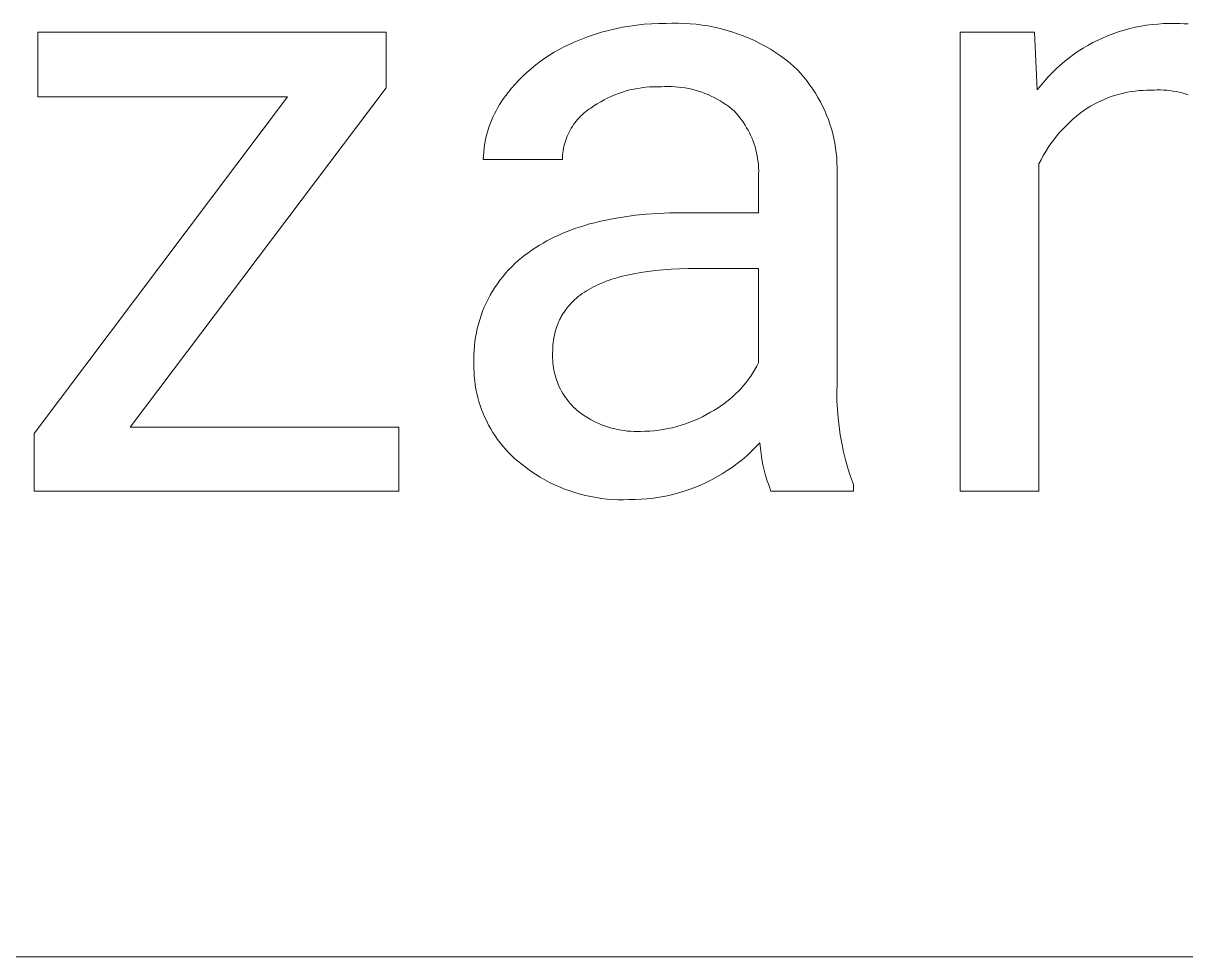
# Model space of a CAD drawing. Header units: millimetres. Extents: x 0 to 4030, y -54 to 2762.
# Drawn here: x 2886 to 2957.8, y 171.7 to 229.4 of the extents above; entities that cross this region are included whole.
import ezdxf

# ---------------------------------------------------------------- set-up
doc = ezdxf.new("R2010")
doc.units = ezdxf.units.MM
doc.header["$MEASUREMENT"] = 0
doc.layers.add('Domyślny', color=7, linetype='Continuous', true_color=0x000000)

msp = doc.modelspace()

# ---------------------------------------------------------------- linework, layer by layer
at = {"layer": 'Domyślny', "color": 18, "lineweight": 15, "true_color": 0x000000}
for p, q in [((2921.698, 228.815), (2922.13, 228.933)), ((2922.13, 228.933), (2922.566, 229.037)), ((2922.566, 229.037), (2923.005, 229.126)), ((2923.005, 229.126), (2923.447, 229.201)), ((2923.447, 229.201), (2923.891, 229.261)), ((2923.891, 229.261), (2924.336, 229.307)), ((2924.336, 229.307), (2924.783, 229.338)), ((2924.783, 229.338), (2925.231, 229.354)), ((2925.231, 229.354), (2925.679, 229.355)), ((2925.679, 229.355), (2926.053, 229.371)), ((2926.053, 229.371), (2926.428, 229.375)), ((2926.428, 229.375), (2926.802, 229.366)), ((2926.802, 229.366), (2927.176, 229.344)), ((2927.176, 229.344), (2927.549, 229.31)), ((2927.549, 229.31), (2927.921, 229.264)), ((2927.921, 229.264), (2928.29, 229.205)), ((2928.29, 229.205), (2928.658, 229.134)), ((2928.658, 229.134), (2929.023, 229.05)), ((2929.023, 229.05), (2929.385, 228.955)), ((2929.385, 228.955), (2929.744, 228.847)), ((2953.645, 228.854), (2953.98, 228.956)), ((2953.98, 228.956), (2954.317, 229.047)), ((2954.317, 229.047), (2954.658, 229.126)), ((2954.658, 229.126), (2955.001, 229.194)), ((2955.001, 229.194), (2955.346, 229.25)), ((2955.346, 229.25), (2955.693, 229.294)), ((2955.693, 229.294), (2956.041, 229.327)), ((2956.041, 229.327), (2956.391, 229.348)), ((2956.391, 229.348), (2956.74, 229.357)), ((2956.74, 229.357), (2957.09, 229.354)), ((2957.09, 229.354), (2957.369, 229.351)), ((2957.369, 229.351), (2957.643, 229.344)), ((2957.643, 229.344), (2957.914, 229.332)), ((2886.911, 224.826), (2886.911, 228.825)), ((2886.911, 228.825), (2908.411, 228.825)), ((2908.411, 228.825), (2908.411, 225.389)), ((2919.699, 228.062), (2920.015, 228.201)), ((2920.015, 228.201), (2920.428, 228.375)), ((2920.428, 228.375), (2920.847, 228.536)), ((2920.847, 228.536), (2921.27, 228.682)), ((2921.27, 228.682), (2921.698, 228.815)), ((2929.744, 228.847), (2930.099, 228.728)), ((2930.099, 228.728), (2930.45, 228.596)), ((2930.45, 228.596), (2930.796, 228.453)), ((2930.796, 228.453), (2931.137, 228.299)), ((2931.137, 228.299), (2931.473, 228.133)), ((2943.844, 200.473), (2943.844, 228.831)), ((2943.844, 228.831), (2948.434, 228.831)), ((2948.434, 228.831), (2948.595, 225.261)), ((2951.728, 228.009), (2952.035, 228.176)), ((2952.035, 228.176), (2952.348, 228.333)), ((2952.348, 228.333), (2952.665, 228.48)), ((2952.665, 228.48), (2952.988, 228.615)), ((2952.988, 228.615), (2953.315, 228.74)), ((2953.315, 228.74), (2953.645, 228.854)), ((2918.485, 227.4), (2918.78, 227.581)), ((2918.78, 227.581), (2919.081, 227.752)), ((2919.081, 227.752), (2919.387, 227.912)), ((2919.387, 227.912), (2919.699, 228.062)), ((2931.473, 228.133), (2931.803, 227.956)), ((2931.803, 227.956), (2932.127, 227.769)), ((2932.127, 227.769), (2932.445, 227.57)), ((2932.445, 227.57), (2932.756, 227.361)), ((2950.844, 227.445), (2951.132, 227.643)), ((2951.132, 227.643), (2951.427, 227.831)), ((2951.427, 227.831), (2951.728, 228.009)), ((2917.372, 226.58), (2917.64, 226.799)), ((2917.64, 226.799), (2917.915, 227.009)), ((2917.915, 227.009), (2918.197, 227.21)), ((2918.197, 227.21), (2918.485, 227.4)), ((2932.756, 227.361), (2933.059, 227.142)), ((2933.059, 227.142), (2933.356, 226.913)), ((2933.356, 226.913), (2933.577, 226.705)), ((2949.762, 226.559), (2950.021, 226.794)), ((2950.021, 226.794), (2950.288, 227.02)), ((2950.288, 227.02), (2950.563, 227.237)), ((2950.563, 227.237), (2950.844, 227.445)), ((2916.616, 225.871), (2916.86, 226.116)), ((2916.86, 226.116), (2917.112, 226.352)), ((2917.112, 226.352), (2917.372, 226.58)), ((2933.577, 226.705), (2933.79, 226.49)), ((2933.79, 226.49), (2933.997, 226.267)), ((2933.997, 226.267), (2934.195, 226.038)), ((2934.195, 226.038), (2934.386, 225.801)), ((2949.035, 225.804), (2949.269, 226.064)), ((2949.269, 226.064), (2949.512, 226.316)), ((2949.512, 226.316), (2949.762, 226.559)), ((2908.411, 225.389), (2892.601, 204.427)), ((2915.936, 225.088), (2916.153, 225.356)), ((2916.153, 225.356), (2916.38, 225.617)), ((2916.38, 225.617), (2916.616, 225.871)), ((2923.698, 225.305), (2923.46, 225.251)), ((2923.938, 225.351), (2923.698, 225.305)), ((2924.179, 225.389), (2923.938, 225.351)), ((2924.422, 225.418), (2924.179, 225.389)), ((2924.665, 225.438), (2924.422, 225.418)), ((2924.909, 225.451), (2924.665, 225.438)), ((2925.153, 225.455), (2924.909, 225.451)), ((2925.397, 225.45), (2925.153, 225.455)), ((2925.608, 225.461), (2925.397, 225.45)), ((2925.818, 225.466), (2925.608, 225.461)), ((2926.029, 225.463), (2925.818, 225.466)), ((2926.239, 225.453), (2926.029, 225.463)), ((2926.45, 225.436), (2926.239, 225.453)), ((2926.659, 225.411), (2926.45, 225.436)), ((2926.867, 225.38), (2926.659, 225.411)), ((2927.074, 225.341), (2926.867, 225.38)), ((2927.28, 225.296), (2927.074, 225.341)), ((2927.484, 225.243), (2927.28, 225.296)), ((2934.386, 225.801), (2934.568, 225.559)), ((2934.568, 225.559), (2934.741, 225.31)), ((2934.741, 225.31), (2934.907, 225.055)), ((2948.595, 225.261), (2948.81, 225.536)), ((2948.81, 225.536), (2949.035, 225.804)), ((2886.683, 204.037), (2902.331, 224.826)), ((2902.331, 224.826), (2886.911, 224.826)), ((2915.535, 224.549), (2915.663, 224.733)), ((2915.663, 224.733), (2915.796, 224.912)), ((2915.796, 224.912), (2915.936, 225.088)), ((2921.866, 224.647), (2921.652, 224.53)), ((2922.084, 224.757), (2921.866, 224.647)), ((2922.306, 224.859), (2922.084, 224.757)), ((2922.531, 224.953), (2922.306, 224.859)), ((2922.759, 225.04), (2922.531, 224.953)), ((2922.99, 225.118), (2922.759, 225.04)), ((2923.224, 225.189), (2922.99, 225.118)), ((2923.46, 225.251), (2923.224, 225.189)), ((2927.686, 225.184), (2927.484, 225.243)), ((2927.886, 225.117), (2927.686, 225.184)), ((2928.084, 225.044), (2927.886, 225.117)), ((2928.279, 224.964), (2928.084, 225.044)), ((2928.471, 224.877), (2928.279, 224.964)), ((2928.66, 224.784), (2928.471, 224.877)), ((2928.846, 224.685), (2928.66, 224.784)), ((2929.028, 224.579), (2928.846, 224.685)), ((2929.207, 224.467), (2929.028, 224.579)), ((2934.907, 225.055), (2935.063, 224.795)), ((2935.063, 224.795), (2935.21, 224.53)), ((2952.537, 224.59), (2952.317, 224.484)), ((2952.76, 224.689), (2952.537, 224.59)), ((2952.987, 224.779), (2952.76, 224.689)), ((2953.216, 224.862), (2952.987, 224.779)), ((2953.448, 224.936), (2953.216, 224.862)), ((2953.683, 225.003), (2953.448, 224.936)), ((2953.92, 225.061), (2953.683, 225.003)), ((2954.158, 225.111), (2953.92, 225.061)), ((2954.399, 225.152), (2954.158, 225.111)), ((2954.64, 225.186), (2954.399, 225.152)), ((2954.883, 225.21), (2954.64, 225.186)), ((2955.126, 225.227), (2954.883, 225.21)), ((2955.37, 225.234), (2955.126, 225.227)), ((2955.614, 225.234), (2955.37, 225.234)), ((2955.808, 225.247), (2955.614, 225.234)), ((2956.002, 225.254), (2955.808, 225.247)), ((2956.197, 225.254), (2956.002, 225.254)), ((2956.391, 225.248), (2956.197, 225.254)), ((2956.585, 225.234), (2956.391, 225.248)), ((2956.779, 225.214), (2956.585, 225.234)), ((2956.972, 225.188), (2956.779, 225.214)), ((2957.163, 225.154), (2956.972, 225.188)), ((2957.354, 225.114), (2957.163, 225.154)), ((2957.543, 225.068), (2957.354, 225.114)), ((2957.73, 225.015), (2957.543, 225.068)), ((2957.915, 224.955), (2957.73, 225.015)), ((2915.089, 223.773), (2915.191, 223.972)), ((2915.191, 223.972), (2915.299, 224.168)), ((2915.299, 224.168), (2915.414, 224.36)), ((2915.414, 224.36), (2915.535, 224.549)), ((2920.71, 223.897), (2920.607, 223.81)), ((2920.816, 223.98), (2920.71, 223.897)), ((2920.924, 224.059), (2920.816, 223.98)), ((2921.035, 224.135), (2920.924, 224.059)), ((2921.236, 224.273), (2921.035, 224.135)), ((2921.442, 224.405), (2921.236, 224.273)), ((2921.652, 224.53), (2921.442, 224.405)), ((2929.381, 224.349), (2929.207, 224.467)), ((2929.552, 224.225), (2929.381, 224.349)), ((2929.718, 224.095), (2929.552, 224.225)), ((2929.88, 223.96), (2929.718, 224.095)), ((2930.006, 223.824), (2929.88, 223.96)), ((2935.21, 224.53), (2935.348, 224.26)), ((2935.348, 224.26), (2935.477, 223.985)), ((2935.477, 223.985), (2935.596, 223.706)), ((2951.48, 223.986), (2951.246, 223.813)), ((2951.683, 224.121), (2951.48, 223.986)), ((2951.89, 224.25), (2951.683, 224.121)), ((2952.102, 224.371), (2951.89, 224.25)), ((2952.317, 224.484), (2952.102, 224.371)), ((2914.749, 222.945), (2914.824, 223.156)), ((2914.824, 223.156), (2914.905, 223.365)), ((2914.905, 223.365), (2914.994, 223.57)), ((2914.994, 223.57), (2915.089, 223.773)), ((2920.06, 223.22), (2919.981, 223.111)), ((2920.142, 223.326), (2920.06, 223.22)), ((2920.229, 223.429), (2920.142, 223.326)), ((2920.318, 223.529), (2920.229, 223.429)), ((2920.411, 223.626), (2920.318, 223.529)), ((2920.508, 223.72), (2920.411, 223.626)), ((2920.607, 223.81), (2920.508, 223.72)), ((2930.128, 223.683), (2930.006, 223.824)), ((2930.245, 223.539), (2930.128, 223.683)), ((2930.357, 223.39), (2930.245, 223.539)), ((2930.464, 223.238), (2930.357, 223.39)), ((2930.565, 223.082), (2930.464, 223.238)), ((2935.596, 223.706), (2935.705, 223.423)), ((2935.705, 223.423), (2935.805, 223.136)), ((2950.581, 223.249), (2950.373, 223.047)), ((2950.797, 223.445), (2950.581, 223.249)), ((2951.018, 223.633), (2950.797, 223.445)), ((2951.246, 223.813), (2951.018, 223.633)), ((2914.569, 222.298), (2914.622, 222.516)), ((2914.622, 222.516), (2914.682, 222.732)), ((2914.682, 222.732), (2914.749, 222.945)), ((2919.647, 222.529), (2919.593, 222.406)), ((2919.706, 222.649), (2919.647, 222.529)), ((2919.769, 222.768), (2919.706, 222.649)), ((2919.836, 222.885), (2919.769, 222.768)), ((2919.906, 222.999), (2919.836, 222.885)), ((2919.981, 223.111), (2919.906, 222.999)), ((2930.661, 222.923), (2930.565, 223.082)), ((2930.752, 222.761), (2930.661, 222.923)), ((2930.837, 222.596), (2930.752, 222.761)), ((2930.917, 222.428), (2930.837, 222.596)), ((2930.991, 222.257), (2930.917, 222.428)), ((2935.805, 223.136), (2935.894, 222.846)), ((2935.894, 222.846), (2935.974, 222.554)), ((2935.974, 222.554), (2936.043, 222.258)), ((2949.976, 222.621), (2949.789, 222.399)), ((2950.171, 222.837), (2949.976, 222.621)), ((2950.373, 223.047), (2950.171, 222.837)), ((2914.454, 221.637), (2914.485, 221.859)), ((2914.485, 221.859), (2914.523, 222.079)), ((2914.523, 222.079), (2914.569, 222.298)), ((2919.387, 221.767), (2919.359, 221.635)), ((2919.419, 221.897), (2919.387, 221.767)), ((2919.456, 222.026), (2919.419, 221.897)), ((2919.497, 222.154), (2919.456, 222.026)), ((2919.543, 222.281), (2919.497, 222.154)), ((2919.593, 222.406), (2919.543, 222.281)), ((2931.059, 222.084), (2930.991, 222.257)), ((2931.121, 221.909), (2931.059, 222.084)), ((2931.177, 221.731), (2931.121, 221.909)), ((2931.227, 221.552), (2931.177, 221.731)), ((2936.043, 222.258), (2936.103, 221.961)), ((2936.103, 221.961), (2936.152, 221.661)), ((2949.438, 221.936), (2949.274, 221.696)), ((2949.61, 222.17), (2949.438, 221.936)), ((2949.789, 222.399), (2949.61, 222.17)), ((2914.406, 220.967), (2914.414, 221.191)), ((2914.414, 221.191), (2914.43, 221.414)), ((2914.43, 221.414), (2914.454, 221.637)), ((2919.295, 221.102), (2919.291, 220.967)), ((2919.304, 221.236), (2919.295, 221.102)), ((2919.318, 221.37), (2919.304, 221.236)), ((2919.336, 221.503), (2919.318, 221.37)), ((2919.359, 221.635), (2919.336, 221.503)), ((2931.27, 221.371), (2931.227, 221.552)), ((2931.308, 221.189), (2931.27, 221.371)), ((2931.34, 221.006), (2931.308, 221.189)), ((2931.365, 220.822), (2931.34, 221.006)), ((2936.152, 221.661), (2936.19, 221.36)), ((2936.19, 221.36), (2936.219, 221.058)), ((2936.219, 221.058), (2936.236, 220.755)), ((2948.971, 221.2), (2948.832, 220.944)), ((2949.118, 221.45), (2948.971, 221.2)), ((2949.274, 221.696), (2949.118, 221.45)), ((2919.291, 220.967), (2914.406, 220.967)), ((2931.384, 220.637), (2931.365, 220.822)), ((2931.396, 220.451), (2931.384, 220.637)), ((2931.403, 220.266), (2931.396, 220.451)), ((2936.236, 220.755), (2936.244, 220.452)), ((2936.244, 220.452), (2936.241, 220.149)), ((2948.832, 220.944), (2948.702, 220.684)), ((2948.702, 220.684), (2948.702, 200.473)), ((2931.396, 219.894), (2931.402, 220.08)), ((2931.396, 217.666), (2931.396, 219.894)), ((2931.402, 220.08), (2931.403, 220.266)), ((2936.241, 220.149), (2936.241, 207.104)), ((2922.488, 217.321), (2923.133, 217.427)), ((2923.133, 217.427), (2923.799, 217.513)), ((2923.799, 217.513), (2924.486, 217.58)), ((2924.486, 217.58), (2925.194, 217.628)), ((2925.194, 217.628), (2925.923, 217.656)), ((2925.923, 217.656), (2926.672, 217.666)), ((2926.672, 217.666), (2931.396, 217.666)), ((2919.848, 216.612), (2920.121, 216.71)), ((2920.121, 216.71), (2920.398, 216.803)), ((2920.398, 216.803), (2920.681, 216.891)), ((2920.681, 216.891), (2920.969, 216.975)), ((2920.969, 216.975), (2921.262, 217.054)), ((2921.262, 217.054), (2921.561, 217.128)), ((2921.561, 217.128), (2921.864, 217.197)), ((2921.864, 217.197), (2922.174, 217.262)), ((2922.174, 217.262), (2922.488, 217.321)), ((2918.329, 215.926), (2918.569, 216.052)), ((2918.569, 216.052), (2918.814, 216.173)), ((2918.814, 216.173), (2919.064, 216.29)), ((2919.064, 216.29), (2919.32, 216.402)), ((2919.32, 216.402), (2919.582, 216.509)), ((2919.582, 216.509), (2919.848, 216.612)), ((2917.211, 215.223), (2917.423, 215.373)), ((2917.423, 215.373), (2917.642, 215.518)), ((2917.642, 215.518), (2917.865, 215.659)), ((2917.865, 215.659), (2918.094, 215.795)), ((2918.094, 215.795), (2918.329, 215.926)), ((2916.356, 214.527), (2916.561, 214.712)), ((2916.561, 214.712), (2916.772, 214.89)), ((2916.772, 214.89), (2916.988, 215.06)), ((2916.988, 215.06), (2917.211, 215.223)), ((2915.606, 213.719), (2915.783, 213.931)), ((2915.783, 213.931), (2915.967, 214.136)), ((2915.967, 214.136), (2916.158, 214.335)), ((2916.158, 214.335), (2916.356, 214.527)), ((2923.288, 213.819), (2922.897, 213.722)), ((2923.698, 213.905), (2923.288, 213.819)), ((2924.124, 213.981), (2923.698, 213.905)), ((2924.568, 214.048), (2924.124, 213.981)), ((2925.029, 214.103), (2924.568, 214.048)), ((2925.508, 214.149), (2925.029, 214.103)), ((2926.005, 214.185), (2925.508, 214.149)), ((2926.518, 214.21), (2926.005, 214.185)), ((2927.049, 214.225), (2926.518, 214.21)), ((2927.598, 214.23), (2927.049, 214.225)), ((2931.396, 214.23), (2927.598, 214.23)), ((2931.396, 208.406), (2931.396, 214.23)), ((2915.12, 213.05), (2915.274, 213.279)), ((2915.274, 213.279), (2915.436, 213.502)), ((2915.436, 213.502), (2915.606, 213.719)), ((2921.35, 213.161), (2921.2, 213.086)), ((2921.505, 213.234), (2921.35, 213.161)), ((2921.663, 213.304), (2921.505, 213.234)), ((2921.826, 213.371), (2921.663, 213.304)), ((2921.994, 213.436), (2921.826, 213.371)), ((2922.166, 213.498), (2921.994, 213.436)), ((2922.342, 213.558), (2922.166, 213.498)), ((2922.523, 213.615), (2922.342, 213.558)), ((2922.708, 213.67), (2922.523, 213.615)), ((2922.897, 213.722), (2922.708, 213.67)), ((2914.705, 212.335), (2914.835, 212.578)), ((2914.835, 212.578), (2914.973, 212.817)), ((2914.973, 212.817), (2915.12, 213.05)), ((2920.156, 212.394), (2920.045, 212.296)), ((2920.271, 212.489), (2920.156, 212.394)), ((2920.391, 212.582), (2920.271, 212.489)), ((2920.515, 212.673), (2920.391, 212.582)), ((2920.643, 212.76), (2920.515, 212.673)), ((2920.776, 212.846), (2920.643, 212.76)), ((2920.913, 212.928), (2920.776, 212.846)), ((2921.054, 213.009), (2920.913, 212.928)), ((2921.2, 213.086), (2921.054, 213.009)), ((2914.366, 211.58), (2914.47, 211.836)), ((2914.47, 211.836), (2914.583, 212.087)), ((2914.583, 212.087), (2914.705, 212.335)), ((2919.513, 211.71), (2919.471, 211.653)), ((2919.556, 211.767), (2919.513, 211.71)), ((2919.6, 211.822), (2919.556, 211.767)), ((2919.645, 211.878), (2919.6, 211.822)), ((2919.739, 211.986), (2919.645, 211.878)), ((2919.837, 212.092), (2919.739, 211.986)), ((2919.939, 212.195), (2919.837, 212.092)), ((2920.045, 212.296), (2919.939, 212.195)), ((2914.107, 210.795), (2914.184, 211.06)), ((2914.184, 211.06), (2914.271, 211.322)), ((2914.271, 211.322), (2914.366, 211.58)), ((2919.083, 210.983), (2919.054, 210.919)), ((2919.113, 211.047), (2919.083, 210.983)), ((2919.144, 211.111), (2919.113, 211.047)), ((2919.176, 211.174), (2919.144, 211.111)), ((2919.209, 211.236), (2919.176, 211.174)), ((2919.243, 211.297), (2919.209, 211.236)), ((2919.278, 211.358), (2919.243, 211.297)), ((2919.315, 211.419), (2919.278, 211.358)), ((2919.352, 211.478), (2919.315, 211.419)), ((2919.391, 211.537), (2919.352, 211.478)), ((2919.431, 211.596), (2919.391, 211.537)), ((2919.471, 211.653), (2919.431, 211.596)), ((2913.929, 209.987), (2913.979, 210.259)), ((2913.979, 210.259), (2914.038, 210.528)), ((2914.038, 210.528), (2914.107, 210.795)), ((2918.826, 210.236), (2918.793, 210.092)), ((2918.863, 210.378), (2918.826, 210.236)), ((2918.904, 210.517), (2918.863, 210.378)), ((2918.95, 210.653), (2918.904, 210.517)), ((2919, 210.787), (2918.95, 210.653)), ((2919.026, 210.853), (2919, 210.787)), ((2919.054, 210.919), (2919.026, 210.853)), ((2913.858, 209.441), (2913.889, 209.715)), ((2913.889, 209.715), (2913.929, 209.987)), ((2918.722, 209.643), (2918.706, 209.489)), ((2918.741, 209.795), (2918.722, 209.643)), ((2918.765, 209.945), (2918.741, 209.795)), ((2918.793, 210.092), (2918.765, 209.945)), ((2913.822, 208.614), (2913.824, 208.89)), ((2913.824, 208.89), (2913.836, 209.166)), ((2913.836, 209.166), (2913.858, 209.441)), ((2918.687, 209.01), (2918.682, 208.856)), ((2918.682, 208.856), (2918.682, 208.702)), ((2918.689, 209.172), (2918.687, 209.01)), ((2918.696, 209.332), (2918.689, 209.172)), ((2918.706, 209.489), (2918.696, 209.332)), ((2913.829, 208.339), (2913.822, 208.614)), ((2913.827, 208.076), (2913.829, 208.339)), ((2913.835, 207.814), (2913.827, 208.076)), ((2918.682, 208.702), (2918.688, 208.548)), ((2918.688, 208.548), (2918.699, 208.395)), ((2918.699, 208.395), (2918.716, 208.242)), ((2918.716, 208.242), (2918.738, 208.089)), ((2918.738, 208.089), (2918.765, 207.938)), ((2931.167, 207.983), (2931.285, 208.192)), ((2931.285, 208.192), (2931.396, 208.406)), ((2913.852, 207.553), (2913.835, 207.814)), ((2913.877, 207.292), (2913.852, 207.553)), ((2918.765, 207.938), (2918.797, 207.787)), ((2918.797, 207.787), (2918.835, 207.638)), ((2918.835, 207.638), (2918.877, 207.49)), ((2918.877, 207.49), (2918.925, 207.344)), ((2930.624, 207.19), (2930.77, 207.381)), ((2930.77, 207.381), (2930.909, 207.577)), ((2930.909, 207.577), (2931.041, 207.778)), ((2931.041, 207.778), (2931.167, 207.983)), ((2913.912, 207.032), (2913.877, 207.292)), ((2913.955, 206.773), (2913.912, 207.032)), ((2914.008, 206.516), (2913.955, 206.773)), ((2918.925, 207.344), (2918.978, 207.2)), ((2918.978, 207.2), (2919.036, 207.057)), ((2919.036, 207.057), (2919.099, 206.917)), ((2919.099, 206.917), (2919.167, 206.778)), ((2919.167, 206.778), (2919.239, 206.643)), ((2919.239, 206.643), (2919.316, 206.509)), ((2929.979, 206.477), (2930.149, 206.647)), ((2930.149, 206.647), (2930.314, 206.822)), ((2930.314, 206.822), (2930.472, 207.003)), ((2930.472, 207.003), (2930.624, 207.19)), ((2936.241, 207.104), (2936.23, 206.576)), ((2914.069, 206.261), (2914.008, 206.516)), ((2914.139, 206.008), (2914.069, 206.261)), ((2914.217, 205.758), (2914.139, 206.008)), ((2919.316, 206.509), (2919.398, 206.379)), ((2919.398, 206.379), (2919.484, 206.251)), ((2919.484, 206.251), (2919.575, 206.127)), ((2919.575, 206.127), (2919.669, 206.006)), ((2919.669, 206.006), (2919.768, 205.888)), ((2929.243, 205.859), (2929.435, 206.004)), ((2929.435, 206.004), (2929.622, 206.155)), ((2929.622, 206.155), (2929.803, 206.313)), ((2929.803, 206.313), (2929.979, 206.477)), ((2936.23, 206.576), (2936.237, 206.048)), ((2936.237, 206.048), (2936.261, 205.521)), ((2914.304, 205.51), (2914.217, 205.758)), ((2914.399, 205.266), (2914.304, 205.51)), ((2914.503, 205.025), (2914.399, 205.266)), ((2919.768, 205.888), (2919.871, 205.774)), ((2919.871, 205.774), (2919.978, 205.663)), ((2919.978, 205.663), (2920.089, 205.556)), ((2920.089, 205.556), (2920.203, 205.453)), ((2920.203, 205.453), (2920.361, 205.33)), ((2920.361, 205.33), (2920.523, 205.213)), ((2920.523, 205.213), (2920.69, 205.102)), ((2928.184, 205.205), (2928.43, 205.346)), ((2928.43, 205.346), (2928.64, 205.464)), ((2928.64, 205.464), (2928.845, 205.588)), ((2928.845, 205.588), (2929.047, 205.72)), ((2929.047, 205.72), (2929.243, 205.859)), ((2936.261, 205.521), (2936.303, 204.995)), ((2914.615, 204.788), (2914.503, 205.025)), ((2914.735, 204.555), (2914.615, 204.788)), ((2914.863, 204.326), (2914.735, 204.555)), ((2920.69, 205.102), (2920.859, 204.996)), ((2920.859, 204.996), (2921.033, 204.896)), ((2921.033, 204.896), (2921.209, 204.801)), ((2921.209, 204.801), (2921.389, 204.713)), ((2921.389, 204.713), (2921.571, 204.632)), ((2921.571, 204.632), (2921.757, 204.556)), ((2921.757, 204.556), (2921.944, 204.487)), ((2926.349, 204.464), (2926.621, 204.543)), ((2926.621, 204.543), (2926.89, 204.631)), ((2926.89, 204.631), (2927.157, 204.729)), ((2927.157, 204.729), (2927.419, 204.835)), ((2927.419, 204.835), (2927.678, 204.95)), ((2927.678, 204.95), (2927.933, 205.073)), ((2927.933, 205.073), (2928.184, 205.205)), ((2936.303, 204.995), (2936.361, 204.47)), ((2886.683, 200.467), (2886.683, 204.037)), ((2892.601, 204.427), (2909.189, 204.427)), ((2909.189, 204.427), (2909.189, 200.467)), ((2914.998, 204.101), (2914.863, 204.326)), ((2915.141, 203.882), (2914.998, 204.101)), ((2915.292, 203.667), (2915.141, 203.882)), ((2921.944, 204.487), (2922.134, 204.424)), ((2922.134, 204.424), (2922.327, 204.368)), ((2922.327, 204.368), (2922.52, 204.319)), ((2922.52, 204.319), (2922.716, 204.276)), ((2922.716, 204.276), (2922.913, 204.239)), ((2922.913, 204.239), (2923.111, 204.21)), ((2923.111, 204.21), (2923.309, 204.187)), ((2923.309, 204.187), (2923.509, 204.171)), ((2923.509, 204.171), (2923.709, 204.162)), ((2923.709, 204.162), (2923.909, 204.16)), ((2923.909, 204.16), (2924.109, 204.165)), ((2924.109, 204.165), (2924.392, 204.169)), ((2924.392, 204.169), (2924.675, 204.183)), ((2924.675, 204.183), (2924.958, 204.206)), ((2924.958, 204.206), (2925.239, 204.239)), ((2925.239, 204.239), (2925.519, 204.281)), ((2925.519, 204.281), (2925.798, 204.333)), ((2925.798, 204.333), (2926.075, 204.394)), ((2926.075, 204.394), (2926.349, 204.464)), ((2936.361, 204.47), (2936.437, 203.947)), ((2936.437, 203.947), (2936.53, 203.428)), ((2915.45, 203.458), (2915.292, 203.667)), ((2915.615, 203.254), (2915.45, 203.458)), ((2915.787, 203.056), (2915.615, 203.254)), ((2915.966, 202.864), (2915.787, 203.056)), ((2931.216, 203.18), (2930.946, 202.915)), ((2931.477, 203.454), (2931.216, 203.18)), ((2931.508, 203.114), (2931.477, 203.454)), ((2931.55, 202.776), (2931.508, 203.114)), ((2936.53, 203.428), (2936.64, 202.911)), ((2916.151, 202.678), (2915.966, 202.864)), ((2916.342, 202.499), (2916.151, 202.678)), ((2916.54, 202.326), (2916.342, 202.499)), ((2930.38, 202.415), (2930.084, 202.18)), ((2930.668, 202.66), (2930.38, 202.415)), ((2930.946, 202.915), (2930.668, 202.66)), ((2931.604, 202.439), (2931.55, 202.776)), ((2931.669, 202.104), (2931.604, 202.439)), ((2936.64, 202.911), (2936.767, 202.399)), ((2936.767, 202.399), (2936.911, 201.891)), ((2916.8, 202.111), (2916.54, 202.326)), ((2917.067, 201.905), (2916.8, 202.111)), ((2917.342, 201.708), (2917.067, 201.905)), ((2917.622, 201.52), (2917.342, 201.708)), ((2929.468, 201.742), (2929.15, 201.54)), ((2929.78, 201.956), (2929.468, 201.742)), ((2930.084, 202.18), (2929.78, 201.956)), ((2931.745, 201.772), (2931.669, 202.104)), ((2931.833, 201.443), (2931.745, 201.772)), ((2936.911, 201.891), (2937.071, 201.388)), ((2917.909, 201.342), (2917.622, 201.52)), ((2918.202, 201.174), (2917.909, 201.342)), ((2918.501, 201.016), (2918.202, 201.174)), ((2918.805, 200.869), (2918.501, 201.016)), ((2928.153, 201), (2927.809, 200.844)), ((2928.492, 201.168), (2928.153, 201)), ((2928.824, 201.348), (2928.492, 201.168)), ((2929.15, 201.54), (2928.824, 201.348)), ((2931.931, 201.116), (2931.833, 201.443)), ((2932.041, 200.793), (2931.931, 201.116)), ((2937.071, 201.388), (2937.248, 200.89)), ((2909.189, 200.467), (2886.683, 200.467)), ((2919.113, 200.731), (2918.805, 200.869)), ((2919.426, 200.605), (2919.113, 200.731)), ((2919.743, 200.489), (2919.426, 200.605)), ((2920.064, 200.384), (2919.743, 200.489)), ((2920.389, 200.289), (2920.064, 200.384)), ((2920.716, 200.206), (2920.389, 200.289)), ((2921.046, 200.135), (2920.716, 200.206)), ((2926.019, 200.247), (2925.65, 200.165)), ((2926.385, 200.341), (2926.019, 200.247)), ((2926.748, 200.448), (2926.385, 200.341)), ((2927.106, 200.568), (2926.748, 200.448)), ((2927.46, 200.699), (2927.106, 200.568)), ((2927.809, 200.844), (2927.46, 200.699)), ((2932.161, 200.474), (2932.041, 200.793)), ((2937.248, 200.474), (2932.161, 200.474)), ((2937.248, 200.89), (2937.248, 200.474)), ((2948.702, 200.473), (2943.844, 200.473)), ((2921.378, 200.074), (2921.046, 200.135)), ((2921.712, 200.025), (2921.378, 200.074)), ((2922.048, 199.987), (2921.712, 200.025)), ((2922.385, 199.961), (2922.048, 199.987)), ((2922.722, 199.946), (2922.385, 199.961)), ((2923.06, 199.943), (2922.722, 199.946)), ((2923.397, 199.951), (2923.06, 199.943)), ((2923.775, 199.954), (2923.397, 199.951)), ((2924.153, 199.97), (2923.775, 199.954)), ((2924.529, 199.999), (2924.153, 199.97)), ((2924.905, 200.041), (2924.529, 199.999)), ((2925.279, 200.097), (2924.905, 200.041)), ((2925.65, 200.165), (2925.279, 200.097)), ((2507.178, 171.714), (4030.226, 171.714))]:
    msp.add_line(p, q, dxfattribs=at)

doc.saveas('drawing.dxf')
